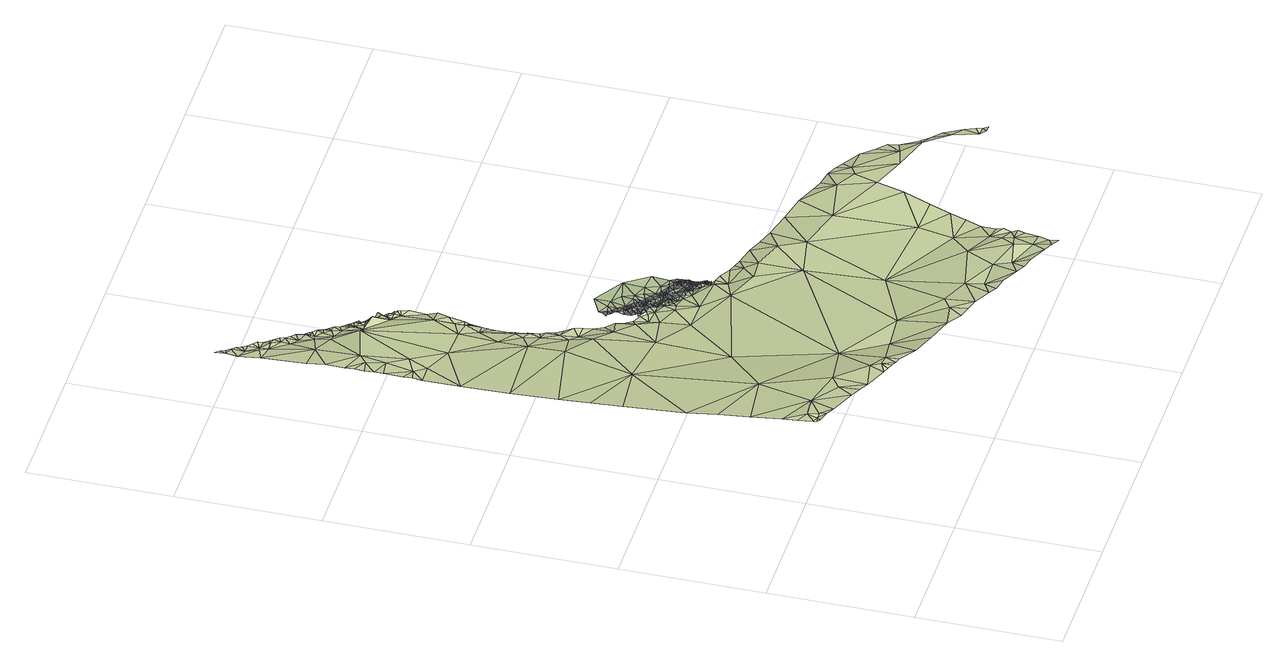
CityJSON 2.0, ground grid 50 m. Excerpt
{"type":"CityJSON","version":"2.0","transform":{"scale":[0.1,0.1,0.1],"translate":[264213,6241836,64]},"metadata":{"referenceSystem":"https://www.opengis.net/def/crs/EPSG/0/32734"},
"CityObjects":{
"terrain1":{"type":"TINRelief","geometry":[{"type":"CompositeSurface","lod":"1","boundaries":[[[0,1,2]],[[3,4,1]],[[4,3,5]],[[5,3,6]],[[3,1,7]],[[0,8,1]],[[3,9,6]],[[7,9,3]],[[7,1,10]],[[11,12,0]],[[10,1,8]],[[12,8,0]],[[13,14,15]],[[12,11,16]],[[17,18,14]],[[11,19,20]],[[21,15,22]],[[16,11,20]],[[14,13,17]],[[8,12,23]],[[15,21,13]],[[16,24,12]],[[12,25,23]],[[21,22,26]],[[24,25,12]],[[27,28,22]],[[16,20,29]],[[22,28,26]],[[20,19,30]],[[31,13,21]],[[32,21,26]],[[24,16,33]],[[31,21,32]],[[29,34,16]],[[33,16,34]],[[35,30,19]],[[25,24,36]],[[24,33,36]],[[32,26,28]],[[33,37,36]],[[34,37,33]],[[38,28,27]],[[39,40,27]],[[29,20,41]],[[42,34,29]],[[40,38,27]],[[34,42,37]],[[43,42,29]],[[20,30,41]],[[35,44,30]],[[41,43,29]],[[45,40,39]],[[38,40,46]],[[35,47,44]],[[48,49,50]],[[39,51,52]],[[53,40,45]],[[39,54,45]],[[40,55,46]],[[30,44,56]],[[49,57,50]],[[40,53,55]],[[52,54,39]],[[41,30,58]],[[59,47,35]],[[58,30,56]],[[53,45,60]],[[50,57,61]],[[54,60,45]],[[62,55,53]],[[63,56,44]],[[60,62,53]],[[47,63,44]],[[64,60,54]],[[54,52,65]],[[60,66,62]],[[66,60,64]],[[64,54,65]],[[52,51,67]],[[58,56,68]],[[52,69,65]],[[70,67,51]],[[63,68,56]],[[67,69,52]],[[71,68,63]],[[63,47,72]],[[71,63,72]],[[61,73,74]],[[75,47,59]],[[61,74,50]],[[76,48,50]],[[77,72,47]],[[67,70,78]],[[79,78,70]],[[73,80,81]],[[59,82,83]],[[47,75,77]],[[75,59,83]],[[81,80,84]],[[79,85,86]],[[84,87,81]],[[78,79,88]],[[88,79,86]],[[83,82,89]],[[74,76,50]],[[81,90,73]],[[74,73,90]],[[86,85,91]],[[83,92,75]],[[85,93,91]],[[88,86,94]],[[95,86,91]],[[96,97,87]],[[97,81,87]],[[83,89,92]],[[94,86,95]],[[98,89,82]],[[91,93,99]],[[100,95,91]],[[95,101,94]],[[82,102,98]],[[91,103,100]],[[103,91,99]],[[100,101,95]],[[99,93,104]],[[105,101,100]],[[89,106,92]],[[105,100,103]],[[96,107,108]],[[90,81,97]],[[89,98,109]],[[103,99,110]],[[89,109,111]],[[103,110,105]],[[89,111,106]],[[97,96,108]],[[104,112,99]],[[99,112,110]],[[113,109,98]],[[114,111,109]],[[115,106,111]],[[107,116,108]],[[109,113,114]],[[111,114,115]],[[113,98,117]],[[102,118,98]],[[114,113,119]],[[115,114,120]],[[120,114,119]],[[117,98,118]],[[113,117,119]],[[112,104,121]],[[119,117,122]],[[118,122,117]],[[102,123,118]],[[121,104,124]],[[74,125,76]],[[118,126,122]],[[127,128,102]],[[102,128,123]],[[129,97,108]],[[108,116,129]],[[123,126,118]],[[125,74,90]],[[130,131,116]],[[127,132,128]],[[133,126,123]],[[97,125,90]],[[134,135,127]],[[121,124,136]],[[127,135,132]],[[128,137,123]],[[131,129,116]],[[123,138,133]],[[138,123,137]],[[132,139,128]],[[131,130,140]],[[135,134,141]],[[137,128,139]],[[142,133,138]],[[143,132,135]],[[144,136,124]],[[141,134,145]],[[138,137,146]],[[132,147,139]],[[148,142,138]],[[132,149,147]],[[141,150,135]],[[137,139,151]],[[143,149,132]],[[137,152,146]],[[152,137,151]],[[138,153,148]],[[138,146,153]],[[150,143,135]],[[154,153,146]],[[154,148,153]],[[154,146,152]],[[125,97,129]],[[155,141,145]],[[141,156,150]],[[141,157,156]],[[136,144,158]],[[155,157,141]],[[159,158,144]],[[145,160,155]],[[157,155,161]],[[140,162,131]],[[163,162,140]],[[164,161,155]],[[158,159,165]],[[165,159,166]],[[167,168,166]],[[168,165,166]],[[167,169,170]],[[168,167,170]],[[170,169,171]],[[171,172,170]],[[170,172,168]],[[173,163,174]],[[163,173,162]],[[175,174,176]],[[174,175,173]],[[177,131,162]],[[178,175,176]],[[179,180,176]],[[180,179,181]],[[178,176,180]],[[181,182,180]],[[175,183,173]],[[182,181,184]],[[131,185,129]],[[178,183,175]],[[177,162,173]],[[178,180,186]],[[186,180,182]],[[183,178,186]],[[187,182,184]],[[187,184,188]],[[186,182,187]],[[177,173,183]],[[188,189,190]],[[186,191,183]],[[188,190,187]],[[189,192,193]],[[125,129,185]],[[191,186,187]],[[189,193,190]],[[185,131,177]],[[177,183,191]],[[190,191,187]]]}]},
"road1":{"type":"Road","attributes":{"highway":"tertiary","name":"Upper Roodebloem Road","surface":"asphalt","lanes":1,"width":2.2,"oneway":"yes"},"geometry":[{"type":"MultiSurface","lod":"1","boundaries":[[[22,194,195]],[[6,196,5]],[[14,194,15]],[[6,9,196]],[[22,195,5]],[[196,9,7]],[[194,22,15]],[[196,27,5]],[[196,7,197]],[[7,10,197]],[[27,22,5]],[[8,197,10]],[[197,27,196]],[[49,198,199]],[[200,57,199]],[[201,49,202]],[[197,8,39]],[[18,57,200]],[[23,39,8]],[[39,27,197]],[[203,18,17]],[[31,204,13]],[[57,49,199]],[[203,17,13]],[[49,48,202]],[[31,32,204]],[[23,25,205]],[[206,25,36]],[[207,204,32]],[[208,206,36]],[[25,206,205]],[[32,28,207]],[[36,37,208]],[[204,203,13]],[[61,57,18]],[[209,208,37]],[[18,203,61]],[[37,42,209]],[[210,206,208]],[[39,23,51]],[[23,205,51]],[[210,208,209]],[[210,205,206]],[[211,209,42]],[[43,211,42]],[[211,210,209]],[[28,212,207]],[[73,204,207]],[[203,204,73]],[[28,38,212]],[[43,213,211]],[[205,210,70]],[[210,211,213]],[[73,61,203]],[[73,207,212]],[[213,43,41]],[[51,205,70]],[[210,213,70]],[[38,80,212]],[[38,46,84]],[[62,214,55]],[[66,215,62]],[[46,55,216]],[[215,66,64]],[[62,215,214]],[[64,217,215]],[[64,65,217]],[[217,214,215]],[[58,79,41]],[[80,73,212]],[[213,41,79]],[[55,214,216]],[[218,214,217]],[[58,68,219]],[[65,218,217]],[[38,84,80]],[[69,218,65]],[[79,70,213]],[[216,214,218]],[[46,216,84]],[[220,58,219]],[[219,68,221]],[[68,71,221]],[[58,220,79]],[[221,71,72]],[[218,69,222]],[[220,219,221]],[[222,216,218]],[[67,222,69]],[[216,87,84]],[[221,72,85]],[[87,216,222]],[[221,85,220]],[[85,79,220]],[[67,96,222]],[[78,96,67]],[[77,93,72]],[[87,222,96]],[[72,93,85]],[[75,93,77]],[[107,96,78]],[[88,107,78]],[[104,93,75]],[[223,88,94]],[[104,75,92]],[[94,101,224]],[[116,107,88]],[[223,94,224]],[[224,101,225]],[[88,223,116]],[[101,105,225]],[[225,105,226]],[[105,110,226]],[[227,224,225]],[[227,223,224]],[[92,228,104]],[[92,106,228]],[[226,227,225]],[[106,115,229]],[[229,228,106]],[[230,226,110]],[[130,116,223]],[[229,115,231]],[[226,230,227]],[[232,115,120]],[[130,223,227]],[[231,115,232]],[[112,230,110]],[[119,232,120]],[[231,228,229]],[[119,233,232]],[[232,233,231]],[[233,119,234]],[[228,124,104]],[[235,231,233]],[[231,235,228]],[[230,130,227]],[[119,122,234]],[[235,233,234]],[[235,124,228]],[[236,234,122]],[[235,234,236]],[[112,140,230]],[[121,140,112]],[[126,236,122]],[[124,235,236]],[[140,130,230]],[[237,236,126]],[[124,236,144]],[[133,237,126]],[[236,237,144]],[[121,136,238]],[[140,121,163]],[[239,237,133]],[[239,133,142]],[[163,121,238]],[[239,142,148]],[[240,154,152]],[[159,144,237]],[[239,241,237]],[[239,148,242]],[[154,242,148]],[[243,151,139]],[[244,154,240]],[[245,139,147]],[[151,243,152]],[[149,245,147]],[[152,246,240]],[[154,244,242]],[[247,149,143]],[[244,240,246]],[[241,239,242]],[[237,241,248]],[[246,152,243]],[[143,150,247]],[[243,139,245]],[[159,237,248]],[[244,246,242]],[[149,247,245]],[[150,156,247]],[[136,249,238]],[[250,156,157]],[[250,247,156]],[[251,242,246]],[[159,248,166]],[[161,250,157]],[[251,241,242]],[[248,241,252]],[[243,251,246]],[[253,245,247]],[[254,136,158]],[[245,251,243]],[[166,248,167]],[[253,247,250]],[[174,163,238]],[[249,136,254]],[[252,169,248]],[[248,169,167]],[[255,250,161]],[[238,249,256]],[[245,253,251]],[[241,257,252]],[[238,256,174]],[[255,253,250]],[[258,169,252]],[[251,257,241]],[[165,259,158]],[[169,258,171]],[[258,172,171]],[[254,158,259]],[[257,258,252]],[[168,260,165]],[[249,261,256]],[[260,168,172]],[[262,249,254]],[[249,262,261]],[[172,258,263]],[[176,174,256]],[[264,165,260]],[[165,264,259]],[[172,263,260]],[[257,263,258]],[[256,261,176]],[[254,265,262]],[[266,261,262]],[[176,261,266]],[[262,265,266]],[[176,266,179]],[[254,184,265]],[[181,179,266]],[[265,181,266]],[[259,188,254]],[[181,265,184]],[[267,264,260]],[[268,259,264]],[[267,260,263]],[[188,184,254]],[[264,267,268]],[[268,269,259]],[[189,188,259]],[[189,259,269]],[[269,268,270]],[[271,268,267]],[[268,271,270]],[[192,189,269]],[[269,270,192]]]}]},
"landuse1":{"type":"LandUse","attributes":{"leisure":"park","name":"Roodebloem Quarry"},"geometry":[{"type":"MultiSurface","lod":"1","boundaries":[[[272,273,274]],[[275,276,277]],[[278,279,280]],[[281,282,283]],[[284,285,286]],[[287,288,289]],[[290,291,287]],[[283,292,293]],[[294,295,296]],[[297,298,299]],[[300,301,302]],[[303,304,305]],[[279,306,307]],[[308,309,310]],[[311,276,312]],[[313,314,315]],[[316,317,318]],[[19,11,319]],[[320,277,321]],[[322,323,324]],[[325,326,327]],[[325,323,328]],[[329,330,331]],[[332,333,334]],[[335,336,337]],[[338,339,340]],[[340,341,342]],[[343,344,345]],[[341,346,347]],[[341,348,349]],[[350,351,352]],[[353,354,355]],[[355,354,356]],[[354,353,357]],[[358,359,360]],[[361,359,362]],[[352,363,364]],[[365,352,364]],[[320,350,366]],[[355,362,359]],[[319,11,295]],[[367,358,368]],[[279,307,301]],[[340,369,338]],[[370,371,304]],[[372,373,287]],[[374,375,376]],[[377,274,273]],[[378,289,288]],[[379,2,380]],[[381,382,383]],[[307,306,384]],[[320,366,318]],[[385,272,386]],[[387,388,389]],[[305,390,303]],[[391,392,348]],[[335,393,336]],[[134,127,394]],[[395,396,397]],[[398,399,400]],[[312,313,315]],[[401,402,403]],[[404,405,406]],[[407,401,403]],[[408,409,410]],[[411,309,308]],[[412,413,414]],[[370,297,299]],[[415,416,417]],[[400,377,273]],[[340,342,369]],[[345,339,343]],[[333,332,418]],[[419,420,421]],[[2,379,0]],[[422,272,274]],[[423,424,322]],[[82,294,425]],[[425,294,426]],[[381,424,382]],[[427,324,323]],[[329,331,428]],[[325,427,323]],[[429,424,423]],[[430,288,287]],[[431,379,282]],[[59,319,294]],[[102,82,425]],[[425,127,102]],[[432,433,345]],[[340,433,348]],[[379,434,282]],[[432,435,436]],[[432,437,435]],[[429,382,424]],[[438,439,440]],[[383,441,381]],[[394,145,134]],[[437,432,345]],[[362,355,356]],[[416,442,443]],[[444,445,393]],[[391,446,447]],[[348,392,448]],[[447,449,391]],[[327,450,325]],[[415,334,333]],[[337,451,452]],[[453,454,404]],[[418,454,453]],[[451,455,456]],[[457,337,452]],[[335,337,457]],[[458,307,459]],[[437,345,344]],[[415,417,460]],[[461,462,463]],[[415,442,416]],[[464,449,465]],[[295,11,0]],[[466,328,323]],[[463,462,467]],[[444,468,469]],[[467,393,335]],[[393,467,462]],[[470,444,462]],[[471,389,472]],[[473,283,293]],[[474,475,471]],[[0,379,431]],[[476,477,478]],[[462,444,393]],[[477,479,478]],[[370,303,480]],[[411,394,309]],[[481,446,432]],[[447,465,449]],[[319,35,19]],[[388,482,472]],[[483,475,438]],[[436,481,432]],[[446,481,484]],[[472,389,388]],[[482,485,472]],[[403,486,407]],[[395,420,396]],[[487,314,410]],[[372,326,373]],[[488,412,285]],[[127,425,394]],[[391,449,392]],[[418,453,333]],[[405,455,406]],[[455,405,456]],[[489,490,491]],[[480,492,493]],[[371,370,299]],[[446,433,432]],[[340,348,341]],[[433,340,345]],[[339,345,340]],[[494,330,329]],[[446,348,433]],[[329,428,495]],[[447,446,484]],[[446,391,348]],[[496,419,421]],[[396,420,497]],[[310,409,408]],[[394,425,309]],[[411,145,394]],[[406,448,453]],[[442,392,449]],[[448,333,453]],[[442,415,498]],[[469,499,500]],[[439,438,475]],[[445,501,393]],[[404,406,453]],[[336,455,337]],[[451,337,455]],[[502,471,472]],[[390,492,303]],[[480,303,492]],[[464,503,449]],[[503,443,442]],[[334,415,460]],[[333,498,415]],[[392,442,498]],[[503,442,449]],[[461,470,462]],[[444,470,468]],[[504,489,505]],[[409,487,410]],[[500,476,506]],[[469,500,444]],[[507,508,509]],[[368,358,360]],[[490,507,509]],[[504,490,489]],[[295,0,431]],[[493,510,297]],[[333,448,498]],[[441,346,381]],[[502,472,489]],[[511,441,383]],[[441,511,512]],[[513,347,512]],[[441,512,347]],[[277,318,275]],[[430,373,514]],[[427,325,450]],[[475,506,471]],[[500,499,476]],[[475,474,515]],[[476,478,506]],[[82,59,294]],[[284,376,285]],[[506,475,445]],[[444,500,445]],[[516,297,398]],[[298,516,517]],[[491,490,509]],[[328,466,514]],[[289,290,287]],[[328,373,325]],[[326,325,373]],[[389,479,387]],[[471,506,478]],[[485,518,472]],[[518,505,489]],[[319,295,294]],[[59,35,319]],[[502,491,474]],[[518,489,472]],[[508,519,509]],[[459,307,384]],[[420,419,497]],[[366,352,365]],[[311,312,315]],[[393,501,336]],[[520,521,522]],[[392,498,448]],[[346,441,347]],[[336,501,455]],[[523,524,329]],[[352,351,525]],[[341,513,526]],[[341,347,513]],[[303,370,304]],[[346,527,381]],[[528,514,529]],[[322,424,323]],[[466,323,424]],[[471,478,389]],[[479,389,478]],[[530,274,377]],[[274,530,531]],[[350,352,366]],[[438,495,349]],[[341,349,527]],[[531,422,274]],[[272,422,386]],[[488,413,412]],[[532,426,533]],[[273,398,400]],[[419,486,403]],[[534,487,409]],[[535,459,384]],[[419,496,486]],[[279,536,280]],[[282,537,292]],[[516,538,539]],[[318,366,365]],[[297,480,493]],[[480,297,370]],[[307,396,301]],[[458,397,396]],[[380,434,379]],[[282,434,537]],[[473,288,283]],[[282,292,283]],[[440,521,520]],[[349,406,501]],[[309,426,534]],[[540,541,542]],[[506,445,500]],[[445,483,501]],[[328,514,373]],[[296,431,281]],[[296,295,431]],[[413,272,385]],[[491,502,489]],[[474,471,502]],[[532,311,315]],[[543,542,541]],[[501,483,349]],[[406,455,501]],[[310,309,409]],[[534,409,309]],[[544,288,430]],[[473,378,288]],[[372,287,291]],[[373,430,287]],[[318,365,316]],[[341,526,342]],[[348,448,349]],[[529,428,331]],[[527,424,381]],[[527,466,424]],[[545,529,514]],[[367,546,351]],[[350,358,351]],[[341,527,346]],[[349,545,527]],[[458,396,307]],[[301,396,497]],[[360,359,361]],[[547,400,399]],[[547,399,510]],[[283,288,544]],[[281,283,544]],[[520,438,440]],[[349,448,406]],[[376,375,285]],[[374,376,540]],[[358,367,351]],[[525,363,352]],[[520,548,523]],[[524,494,329]],[[351,546,549]],[[522,548,520]],[[523,548,524]],[[542,536,300]],[[419,403,302]],[[523,329,495]],[[438,520,523]],[[544,430,550]],[[533,273,272]],[[533,516,398]],[[302,497,419]],[[374,540,542]],[[309,425,426]],[[488,551,532]],[[317,275,318]],[[277,276,311]],[[302,301,497]],[[300,536,279]],[[430,514,550]],[[539,550,552]],[[285,375,488]],[[412,286,285]],[[536,542,543]],[[300,374,542]],[[398,297,399]],[[297,510,399]],[[279,278,306]],[[301,300,279]],[[439,475,515]],[[483,445,475]],[[294,296,426]],[[414,413,385]],[[483,438,349]],[[438,523,495]],[[545,495,428]],[[495,545,349]],[[487,534,532]],[[277,402,321]],[[402,401,553]],[[402,551,403]],[[466,545,514]],[[528,552,550]],[[351,549,525]],[[539,554,555]],[[516,298,297]],[[551,402,311]],[[374,300,302]],[[375,374,551]],[[538,426,296]],[[314,487,315]],[[532,315,487]],[[281,431,282]],[[398,273,533]],[[545,428,529]],[[466,527,545]],[[533,488,532]],[[539,538,281]],[[544,550,539]],[[539,556,516]],[[311,532,551]],[[320,318,277]],[[426,532,534]],[[375,551,488]],[[321,402,553]],[[311,402,277]],[[528,550,514]],[[539,552,554]],[[488,533,413]],[[272,413,533]],[[538,296,281]],[[556,517,516]],[[539,555,556]],[[539,281,544]],[[374,302,551]],[[551,302,403]],[[516,533,538]],[[426,538,533]]]}]}
},
"vertices":[
[780,1221,74],[776,1250,74],[764,1241,74],[775,1267,62],[759,1271,62],[773,1276,62],[777,1269,62],[784,1262,74],[801,1245,74],[778,1268,62],[790,1257,74],[808,1197,85],[807,1221,74],[788,1322,56],[766,1322,56],[776,1309,62],[818,1211,78],[783,1329,56],[775,1343,56],[822,1185,78],[820,1199,78],[789,1313,62],[785,1296,62],[812,1233,67],[819,1223,67],[818,1227,67],[794,1306,62],[795,1283,62],[801,1303,62],[825,1210,78],[839,1190,78],[792,1315,56],[793,1314,62],[822,1219,67],[825,1217,67],[836,1173,78],[824,1221,67],[824,1220,67],[810,1293,61],[817,1260,67],[814,1274,61],[841,1205,78],[828,1217,67],[833,1213,78],[846,1180,78],[822,1269,61],[818,1282,61],[861,1166,71],[767,1407,49],[778,1382,49],[802,1387,49],[828,1248,67],[828,1258,67],[823,1272,61],[826,1268,61],[823,1276,61],[851,1190,78],[786,1368,49],[850,1197,78],[864,1149,81],[826,1270,61],[794,1354,56],[827,1271,61],[856,1185,78],[828,1269,61],[832,1266,61],[828,1270,61],[843,1256,67],[858,1189,78],[836,1263,67],[839,1236,67],[859,1188,71],[867,1183,71],[810,1327,55],[826,1383,53],[890,1166,71],[822,1437,56],[875,1177,71],[858,1243,65],[856,1221,67],[827,1306,61],[847,1313,61],[892,1125,81],[887,1146,81],[835,1296,61],[872,1206,71],[872,1217,65],[844,1285,61],[873,1230,65],[908,1143,81],[858,1355,55],[883,1206,71],[905,1156,81],[887,1195,71],[881,1224,65],[883,1219,65],[858,1273,61],[868,1313,61],[920,1130,77],[892,1204,71],[887,1216,65],[888,1217,65],[932,1104,88],[891,1213,71],[902,1184,71],[889,1217,65],[913,1150,77],[873,1260,65],[884,1287,61],[916,1140,77],[896,1212,71],[916,1145,77],[903,1206,71],[921,1141,77],[920,1143,77],[921,1145,77],[888,1247,65],[926,1139,77],[930,1130,77],[923,1144,77],[922,1144,77],[917,1196,70],[931,1140,77],[946,1124,77],[932,1163,77],[919,1368,63],[940,1136,77],[951,1094,88],[951,1111,88],[913,1291,65],[902,1234,65],[929,1241,66],[957,1108,88],[949,1132,77],[961,1088,80],[959,1099,80],[946,1174,70],[955,1122,77],[954,1127,77],[960,1116,75],[931,1213,70],[967,1093,80],[954,1130,77],[965,1106,80],[949,1156,77],[971,1083,80],[957,1126,77],[962,1112,80],[956,1129,77],[963,1109,80],[968,1102,80],[959,1120,75],[959,1124,75],[957,1128,77],[959,1128,75],[975,1088,80],[970,1099,80],[973,1097,80],[954,1165,77],[957,1153,77],[982,1085,80],[976,1095,80],[947,1219,66],[945,1202,70],[980,1093,80],[962,1156,75],[961,1151,75],[963,1150,75],[964,1153,75],[965,1149,75],[964,1150,75],[965,1150,75],[966,1151,75],[956,1205,70],[953,1197,70],[958,1196,70],[960,1191,70],[966,1221,68],[962,1193,70],[961,1191,70],[962,1191,70],[961,1190,70],[965,1189,70],[965,1202,70],[966,1185,70],[976,1284,66],[967,1193,70],[973,1188,70],[970,1180,70],[975,1175,70],[979,1182,70],[977,1199,70],[979,1170,70],[978,1174,70],
[758,1296,62],[768,1283,62],[781,1271,62],[797,1269,62],[762,1374,49],[765,1366,49],[767,1357,56],[758,1380,45],[765,1393,49],[797,1333,56],[795,1317,56],[825,1237,67],[822,1225,67],[799,1310,62],[825,1222,67],[827,1220,67],[831,1224,67],[832,1220,67],[813,1311,61],[842,1225,67],[829,1272,61],[829,1271,61],[835,1280,61],[831,1269,61],[833,1271,61],[856,1195,78],[863,1201,71],[861,1192,71],[846,1271,61],[888,1235,65],[886,1222,65],[890,1219,65],[893,1216,65],[897,1224,65],[921,1157,77],[918,1149,77],[906,1220,65],[921,1149,77],[922,1146,77],[924,1147,77],[928,1144,77],[928,1153,77],[937,1148,77],[949,1145,77],[945,1189,70],[957,1133,77],[960,1126,75],[961,1139,75],[960,1132,75],[965,1123,75],[960,1128,75],[967,1117,75],[963,1126,75],[971,1107,80],[960,1147,75],[954,1184,70],[975,1102,80],[973,1128,75],[964,1145,75],[977,1108,80],[959,1180,70],[982,1099,80],[955,1192,70],[973,1142,75],[967,1149,75],[966,1170,70],[969,1155,75],[958,1189,70],[960,1187,70],[972,1151,75],[970,1159,75],[962,1186,70],[960,1189,70],[978,1158,75],[975,1163,75],[976,1172,70],[978,1169,70],[980,1166,70],
[452,353,302],[393,390,305],[405,357,311],[1445,913,106],[1361,940,93],[1355,776,138],[1158,54,245],[1159,117,218],[1120,67,240],[558,1159,125],[685,1260,86],[619,1315,94],[819,174,268],[820,237,259],[781,188,264],[594,1493,62],[609,1434,56],[649,1460,56],[641,1489,46],[633,1519,39],[702,1334,63],[687,1366,51],[811,1078,104],[783,1153,96],[699,1079,110],[143,521,319],[23,696,304],[15,586,323],[1138,176,215],[1257,139,219],[1210,281,195],[28,471,340],[6,477,342],[11,467,340],[1234,27,234],[1272,77,217],[1010,1062,85],[968,1025,92],[1049,1041,85],[1198,822,134],[1277,966,86],[1220,985,87],[1163,1004,89],[1164,910,126],[1571,874,93],[1529,887,96],[1527,809,129],[811,1158,89],[1550,678,148],[1515,579,155],[615,1671,24],[582,1637,48],[615,1648,28],[590,1592,53],[623,1567,33],[620,1587,33],[564,1609,53],[170,1872,151],[119,1861,163],[115,1827,163],[535,2183,17],[524,2165,17],[542,2175,17],[452,2271,35],[436,2249,39],[452,2250,39],[648,2043,15],[644,2052,15],[621,2037,15],[588,1916,47],[666,1961,3],[640,2061,15],[636,2070,8],[625,2060,15],[584,1843,48],[618,1856,23],[563,2055,37],[396,2112,106],[1675,636,144],[1748,656,135],[1644,789,120],[1929,413,134],[1948,430,127],[1916,431,127],[1944,450,127],[1952,410,134],[1799,594,146],[1857,512,151],[1879,584,110],[1899,552,121],[1937,489,119],[1683,830,97],[1648,845,103],[1613,860,103],[1592,765,135],[1822,679,102],[1860,616,104],[657,2018,15],[41,508,340],[10,531,331],[626,1548,39],[572,1550,56],[987,229,236],[874,269,248],[856,161,272],[361,336,311],[657,1431,56],[726,1228,72],[749,1261,72],[590,1808,45],[622,1763,21],[628,1793,21],[1271,14,231],[533,275,286],[447,306,307],[328,2402,54],[314,2417,57],[300,2389,70],[17,458,344],[575,2101,27],[549,2112,50],[415,2271,35],[958,1071,88],[1362,152,193],[1320,153,195],[1353,127,195],[295,490,307],[233,454,320],[275,367,318],[1453,406,146],[1348,486,151],[1314,358,158],[508,2212,17],[494,2227,26],[475,2196,28],[1433,348,146],[1077,1032,83],[1049,994,103],[1106,1023,83],[990,1073,80],[706,214,283],[621,385,226],[620,245,282],[542,2154,18],[563,2153,8],[556,2161,18],[528,2190,17],[1331,240,174],[1371,177,176],[1382,206,176],[426,313,307],[619,1717,21],[565,1756,43],[942,1065,103],[868,989,124],[615,1626,28],[207,1835,143],[620,1740,21],[566,1454,71],[718,1189,84],[612,2081,8],[610,2065,8],[733,1281,60],[626,2087,8],[619,2094,8],[633,2080,8],[232,2069,132],[150,2163,136],[143,2096,141],[611,1819,23],[556,2139,18],[570,2146,8],[399,2298,50],[364,2259,62],[594,2091,27],[598,2116,8],[491,2127,38],[577,2117,8],[617,1606,33],[473,2249,26],[466,2256,26],[505,2175,28],[521,2197,17],[457,2227,39],[480,2242,26],[459,2264,26],[1336,76,204],[1322,38,207],[549,2168,17],[424,2300,35],[417,2286,35],[431,2293,35],[584,2131,8],[591,2124,8],[495,1674,73],[438,2286,35],[410,2315,38],[397,2330,45],[417,2308,35],[268,2387,70],[272,2418,64],[672,1399,51],[174,2389,100],[263,2229,102],[369,2359,45],[355,2373,54],[327,2360,60],[342,2388,54],[53,471,340],[612,2102,8],[301,2432,64],[366,2204,73],[605,2109,27],[287,2446,64],[1412,291,147],[1066,950,120],[760,398,219],[222,2454,80],[232,2504,72],[182,2468,86],[55,445,344],[92,432,339],[122,1894,159],[242,1906,142],[1392,234,162],[1299,189,203],[540,2138,18],[383,2344,45],[362,2311,50],[413,2207,50],[227,2408,91],[577,2139,8],[246,2490,72],[259,2475,66],[323,2329,60],[218,2519,74],[204,2533,79],[187,2508,86],[189,397,332],[631,1807,21],[634,1822,23],[645,1880,25],[456,1564,104],[157,2230,123],[264,732,256],[32,806,286],[273,2461,64],[191,2548,79],[188,2040,141],[140,2062,146],[136,2029,146],[198,1971,146],[129,1961,155],[1743,788,102],[656,1921,24],[512,1813,65],[88,1524,190],[101,1693,176],[383,329,311],[404,321,311],[1039,790,140],[524,531,229],[984,943,126],[1309,1,222],[1083,81,245],[718,1301,60],[496,887,165],[307,1171,176],[932,134,259],[970,121,249],[1008,170,231],[1007,107,258],[553,1369,102],[358,1805,101],[1802,710,113],[232,382,326],[133,1995,151],[1783,742,103],[434,1431,126],[1022,509,168],[75,1355,208],[1480,481,149],[66,1245,221],[58,1135,235],[41,916,263]
]}
